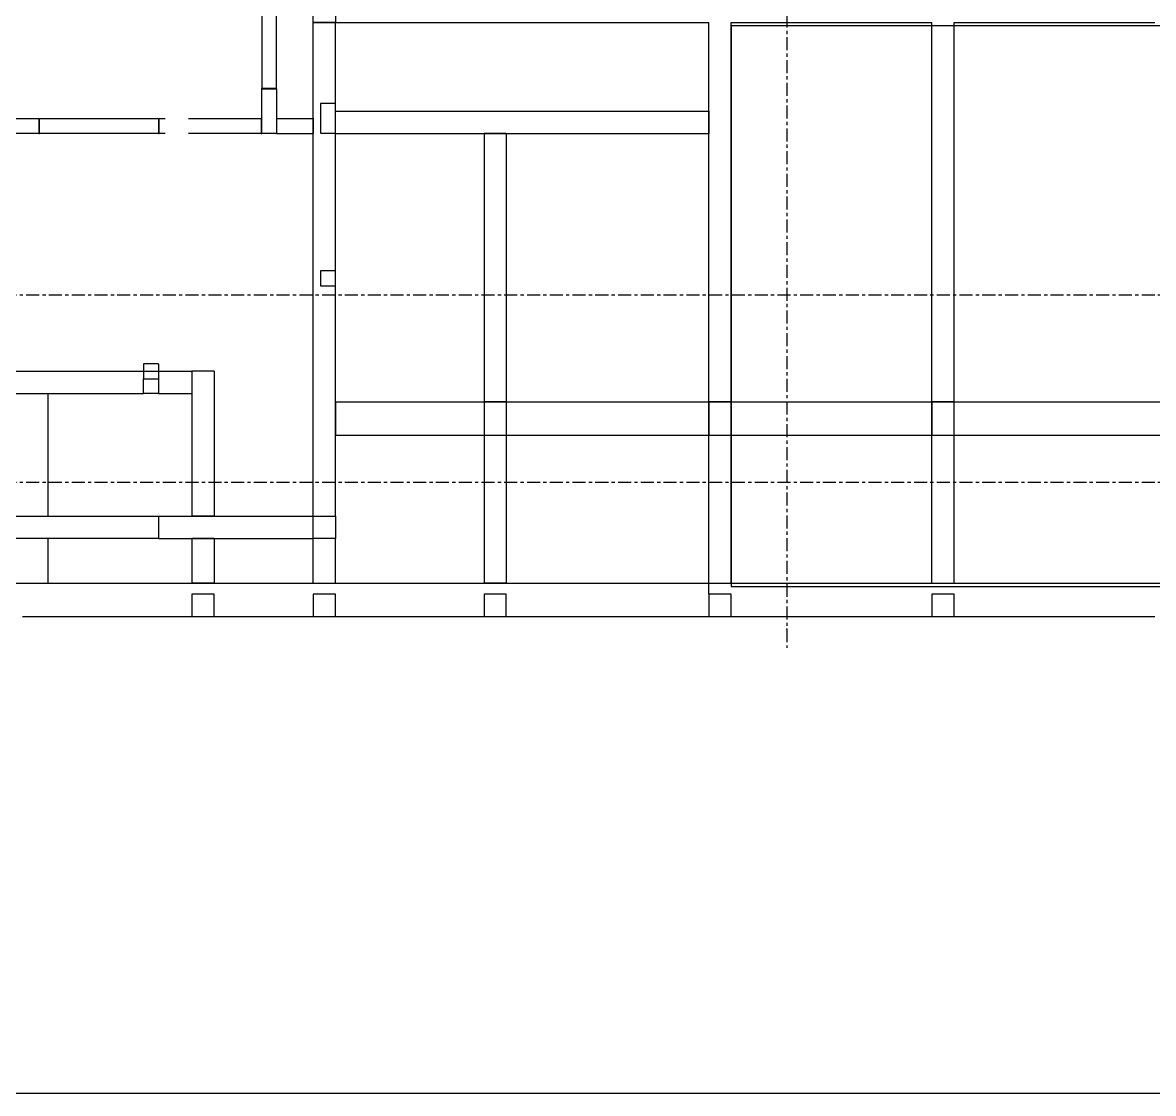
# Model space of a CAD drawing. Header units: millimetres. Extents: x 3774 to 718460, y -768339 to 192544.
# Drawn here: x 355364 to 370577, y -736064 to -721659 of the extents above; entities that cross this region are included whole.
import ezdxf
from ezdxf.enums import TextEntityAlignment as Align

# ---------------------------------------------------------------- set-up
doc = ezdxf.new("R2010")
doc.units = ezdxf.units.MM
doc.linetypes.add('TA_GL_000.70000', pattern=[1.925, 0.7, -0.175, 0.175, -0.175, 0.7])
doc.linetypes.add('XKITLINE00', pattern=[0])
for name, color, linetype in [('000 - 0_SYM_DWG_GRID-BUBBLE_MAIN_COLOR_1', 7, 'Continuous'), ('000 - 0_SYM_DWG_GRIDLINE_MAIN_COLOR_1', 7, 'Continuous'), ('000 - 0_SYM_DWG_GRIDLINE_MAIN_COLOR_251', 7, 'Continuous'), ('DIM', 7, 'Continuous')]:
    doc.layers.add(name, color=color, linetype=linetype)
doc.layers.add('Part', color=7, linetype='Continuous', lineweight=0)
doc.styles.add('ARIAL', font='arial.ttf')
doc.styles.add('TA', font='', dxfattribs={"height": 4.5})
doc.styles.get('TA').set_extended_font_data('Cordia New')

# ---------------------------------------------------------------- blocks, each defined once
blk = doc.blocks.new('W-1-PP19-ST-ENT2_20260406-084955_STANDARD_PAPER_BLOCK')
at = {"layer": 'DIM', "color": 7}
blk.add_lwpolyline([(775, 0), (0, 0), (0, 443.999987), (775, 443.999987)], close=True, dxfattribs=at)
blk = doc.blocks.new('*U5742')
at = {"layer": '000 - 0_SYM_DWG_GRIDLINE_MAIN_COLOR_1', "color": 7}
blk.add_line((20, 0), (15, 0), dxfattribs=at)
blk.add_circle((25, 0), 5, dxfattribs=at)
at = {"layer": '000 - 0_SYM_DWG_GRIDLINE_MAIN_COLOR_251', "color": 7, "linetype": 'ByBlock', "ltscale": 5}
blk.add_line((5, 0), (-245, 0), dxfattribs=at)
at = {"layer": '000 - 0_SYM_DWG_GRIDLINE_MAIN_COLOR_251', "color": 7}
for p in [(-240, 0), (0, 0)]:
    blk.add_point(p, dxfattribs=at)
at = {"color": 7, "style": 'TA', "flags": 1}
blk.add_attdef('LOCATION', (6, -6), '', height=4.5, rotation=270, dxfattribs=at)
at = {"layer": '000 - 0_SYM_DWG_GRID-BUBBLE_MAIN_COLOR_1', "color": 7, "style": 'ARIAL'}
blk.add_attdef('GRID-HEAD', text='', height=4, rotation=270, dxfattribs=at).set_placement((25, 0), align=Align.MIDDLE_CENTER)
blk = doc.blocks.new('*U5759')
at = {"layer": '000 - 0_SYM_DWG_GRIDLINE_MAIN_COLOR_251', "color": 7, "linetype": 'ByBlock', "ltscale": 5}
blk.add_line((2, 0), (-731.22, 0), dxfattribs=at)
at = {"color": 7, "style": 'TA', "flags": 1}
blk.add_attdef('LOCATION', (6, -6), '', height=4.5, rotation=270, dxfattribs=at)
at = {"layer": '000 - 0_SYM_DWG_GRID-BUBBLE_MAIN_COLOR_1', "color": 7, "style": 'ARIAL'}
blk.add_attdef('GRID-HEAD', text='', height=4, rotation=270, dxfattribs=at).set_placement((20, 0), align=Align.MIDDLE_CENTER)
blk = doc.blocks.new('*U5760')
at = {"layer": '000 - 0_SYM_DWG_GRIDLINE_MAIN_COLOR_251', "color": 7, "linetype": 'ByBlock', "ltscale": 5}
blk.add_line((2, 0), (-731.22, 0), dxfattribs=at)
at = {"color": 7, "style": 'TA', "flags": 1}
blk.add_attdef('LOCATION', (6, -6), '', height=4.5, rotation=270, dxfattribs=at)
at = {"layer": '000 - 0_SYM_DWG_GRID-BUBBLE_MAIN_COLOR_1', "color": 7, "style": 'ARIAL'}
blk.add_attdef('GRID-HEAD', text='', height=4, rotation=270, dxfattribs=at).set_placement((20, 0), align=Align.MIDDLE_CENTER)
blk = doc.blocks.new('W-1-PP19-SE-ENT3_20260407-084520_PP19_ENT3_MAIN_DIMS_PL')
at = {"layer": '000 - 0_SYM_DWG_GRIDLINE_MAIN_COLOR_251', "color": 7, "linetype": 'TA_GL_000.70000', "xscale": 50.0000000000001, "yscale": 50.0000000000001, "zscale": 50.0000000000001, "rotation": 90}
blk.add_blockref('*U5742', (11400, 7503), dxfattribs=at).add_auto_attribs({'GRID-HEAD': '22'})
at = {"layer": '000 - 0_SYM_DWG_GRIDLINE_MAIN_COLOR_251', "color": 7, "linetype": 'TA_GL_000.70000', "xscale": 50.00000000000001, "yscale": 50.00000000000001, "zscale": 50.00000000000001, "rotation": 180}
for name, p in [('*U5759', (-8840, 0)), ('*U5760', (-8840, -2517))]:
    blk.add_blockref(name, p, dxfattribs=at)
blk = doc.blocks.new('*A822964')
at = {"layer": 'Part', "color": 7, "linetype": 'XKITLINE00', "lineweight": 0}
for p, q in [((1852.47992, -103.296028), (1852.47992, -106.896028)), ((1852.47992, -103.296028), (2025.648, -103.296028)), ((1852.47992, -106.896028), (2025.648, -106.896028))]:
    blk.add_line(p, q, dxfattribs=at)
blk = doc.blocks.new('*A832965')
at = {"layer": 'Part', "color": 7, "linetype": 'XKITLINE00', "lineweight": 0}
for p, q in [((1852.480007, -62.496), (1892.68, -62.496)), ((1895.08, -62.496), (1916.68, -62.496)), ((1919.08, -62.496), (1940.68, -62.496))]:
    blk.add_line(p, q, dxfattribs=at)
blk = doc.blocks.new('*A842966')
at = {"layer": 'Part', "color": 7, "linetype": 'XKITLINE00', "lineweight": 0}
for p, q in [((1892.679962, -124.016027), (1892.679962, -122.816)), ((1892.679962, -122.816), (2029.847926, -122.816)), ((1895.08, -126.416), (1916.68, -126.416)), ((1919.08, -126.416), (1940.68, -126.416))]:
    blk.add_line(p, q, dxfattribs=at)
blk = doc.blocks.new('*A852967')
at = {"layer": 'Part', "color": 7, "linetype": 'XKITLINE00', "lineweight": 0}
for p, q in [((2000.492107, -62.856), (1895.079997, -62.856001)), ((1895.079997, -62.856001), (1895.080021, -123.176052)), ((1895.080021, -123.176052), (2025.647963, -123.176023))]:
    blk.add_line(p, q, dxfattribs=at)
blk = doc.blocks.new('*A862968')
at = {"layer": 'Part', "color": 7, "linetype": 'XKITLINE00', "lineweight": 0}
for p, q in [((1919.08, -124.016027), (1916.68, -124.016027)), ((1916.68, -124.016027), (1916.68, -126.416027)), ((1919.08, -126.416027), (1919.08, -124.016027)), ((1916.68, -126.416027), (1919.08, -126.416027))]:
    blk.add_line(p, q, dxfattribs=at)
blk = doc.blocks.new('*A882970')
at = {"layer": 'Part', "color": 7, "linetype": 'XKITLINE00', "lineweight": 0}
for p, q in [((1919.08, -103.296028), (1916.68, -103.296028)), ((1916.68, -103.296028), (1916.68, -106.896028)), ((1919.08, -106.896028), (1919.08, -103.296028)), ((1916.68, -106.896028), (1919.08, -106.896028))]:
    blk.add_line(p, q, dxfattribs=at)
blk = doc.blocks.new('*A892971')
at = {"layer": 'Part', "color": 7, "linetype": 'XKITLINE00', "lineweight": 0}
for p, q in [((1916.680023, -122.816052), (1916.68, -62.496)), ((1919.080023, -122.816051), (1919.08, -62.496)), ((1916.680023, -122.816052), (1919.080023, -122.816051))]:
    blk.add_line(p, q, dxfattribs=at)
blk = doc.blocks.new('*A2293111')
at = {"layer": 'Part', "color": 7, "linetype": 'XKITLINE00', "lineweight": 0}
for p, q in [((1852.48, -89.215995), (1850.88, -89.215995)), ((1850.88, -89.215995), (1850.88, -90.815995)), ((1852.48, -90.815995), (1852.48, -89.215995)), ((1850.88, -90.815995), (1852.48, -90.815995))]:
    blk.add_line(p, q, dxfattribs=at)
blk = doc.blocks.new('*A2393121')
at = {"layer": 'Part', "color": 7, "linetype": 'XKITLINE00', "lineweight": 0}
for p, q in [((1892.680023, -122.816052), (1892.68, -62.496)), ((1895.080023, -122.816051), (1895.08, -62.496)), ((1892.680023, -122.816052), (1895.080023, -122.816051))]:
    blk.add_line(p, q, dxfattribs=at)
blk = doc.blocks.new('*A2403122')
at = {"layer": 'Part', "color": 7, "linetype": 'XKITLINE00', "lineweight": 0}
for p, q in [((1895.08, -103.296028), (1892.68, -103.296028)), ((1892.68, -103.296028), (1892.68, -106.896028)), ((1895.08, -106.896028), (1895.08, -103.296028)), ((1892.68, -106.896028), (1895.08, -106.896028))]:
    blk.add_line(p, q, dxfattribs=at)
blk = doc.blocks.new('*A3123194')
at = {"layer": 'Part', "color": 7, "linetype": 'XKITLINE00', "lineweight": 0}
for p, q in [((1821.568362, -122.816), (1892.679962, -122.816)), ((1892.679962, -124.016027), (1892.679962, -122.816)), ((1818.8, -126.416), (1837.04, -126.416)), ((1839.44, -126.416), (1850.08, -126.416)), ((1852.48, -126.416), (1868.48, -126.416)), ((1870.88, -126.416), (1892.679962, -126.416))]:
    blk.add_line(p, q, dxfattribs=at)
blk = doc.blocks.new('*A3133195')
at = {"layer": 'Part', "color": 7, "linetype": 'XKITLINE00', "lineweight": 0}
for p, q in [((1839.44, -124.016027), (1837.04, -124.016027)), ((1837.04, -124.016027), (1837.04, -126.416027)), ((1839.44, -126.416027), (1839.44, -124.016027)), ((1837.04, -126.416027), (1839.44, -126.416027))]:
    blk.add_line(p, q, dxfattribs=at)
blk = doc.blocks.new('*A3163198')
at = {"layer": 'Part', "color": 7, "linetype": 'XKITLINE00', "lineweight": 0}
for p, q in [((1852.48, -71.208014), (1850.88, -71.208014)), ((1850.88, -71.208014), (1850.88, -74.408014)), ((1852.48, -74.408014), (1852.48, -71.208014)), ((1850.88, -74.408014), (1852.48, -74.408014))]:
    blk.add_line(p, q, dxfattribs=at)
blk = doc.blocks.new('*A3173199')
at = {"layer": 'Part', "color": 7, "linetype": 'XKITLINE00', "lineweight": 0}
for p, q in [((1852.479922, -71.208014), (1852.479922, -62.496001)), ((1852.480007, -62.496001), (1892.68, -62.496001)), ((1892.679962, -122.816001), (1892.68, -62.496001)), ((1852.479922, -89.215995), (1852.479922, -74.408014)), ((1852.479922, -115.616027), (1852.479922, -90.815995)), ((1852.479922, -122.816001), (1852.479922, -118.016027)), ((1852.479922, -122.816001), (1892.679962, -122.816001))]:
    blk.add_line(p, q, dxfattribs=at)
blk = doc.blocks.new('*A3193201')
at = {"layer": 'Part', "color": 7, "linetype": 'XKITLINE00', "lineweight": 0}
for p, q in [((1850.07992, -62.496219), (1852.47992, -62.496216)), ((1850.07999, -115.616027), (1850.07992, -62.496219)), ((1852.479932, -71.208014), (1852.47992, -62.496216)), ((1852.479955, -89.215995), (1852.479936, -74.408014)), ((1852.47999, -115.616027), (1852.479958, -90.815995)), ((1850.08, -122.816002), (1850.079994, -118.016027)), ((1852.48, -122.815998), (1852.479994, -118.016027)), ((1850.08, -122.816002), (1852.48, -122.815998))]:
    blk.add_line(p, q, dxfattribs=at)
blk = doc.blocks.new('*A3203202')
at = {"layer": 'Part', "color": 7, "linetype": 'XKITLINE00', "lineweight": 0}
for p, q in [((1833.519954, -74.415998), (1833.519955, -72.815998)), ((1833.519955, -72.815998), (1834.154717, -72.815998)), ((1836.674717, -72.815999), (1844.480015, -72.816001)), ((1844.480015, -72.816001), (1844.480015, -74.416001)), ((1834.154717, -74.415998), (1833.519954, -74.415998)), ((1844.480015, -74.416001), (1836.674717, -74.415999))]:
    blk.add_line(p, q, dxfattribs=at)
blk = doc.blocks.new('*A3213203')
at = {"layer": 'Part', "color": 7, "linetype": 'XKITLINE00', "lineweight": 0}
for p, q in [((1844.560015, -69.616001), (1846.160015, -69.616001)), ((1844.560015, -74.416001), (1844.560015, -69.616001)), ((1846.160015, -69.616001), (1846.160015, -74.416001)), ((1846.160015, -74.416001), (1844.560015, -74.416001))]:
    blk.add_line(p, q, dxfattribs=at)
blk = doc.blocks.new('*A3223204')
at = {"layer": 'Part', "color": 7, "linetype": 'XKITLINE00', "lineweight": 0}
for p, q in [((1817.999968, -100.815995), (1817.999968, -74.415992)), ((1820.559977, -74.415992), (1820.639977, -74.415992)), ((1833.439955, -74.415992), (1833.519954, -74.415992)), ((1844.480015, -74.415992), (1844.560015, -74.415992)), ((1846.160015, -74.415992), (1850.08, -74.415992)), ((1850.08, -115.616027), (1850.08, -74.415992)), ((1850.08, -122.816), (1850.08, -118.016027)), ((1821.568362, -122.816), (1850.08, -122.816))]:
    blk.add_line(p, q, dxfattribs=at)
blk = doc.blocks.new('*A3233205')
at = {"layer": 'Part', "color": 7, "linetype": 'XKITLINE00', "lineweight": 0}
for p, q in [((1833.439996, -115.61599), (1850.079994, -115.615987)), ((1833.439997, -118.01599), (1850.079994, -118.015987))]:
    blk.add_line(p, q, dxfattribs=at)
blk = doc.blocks.new('*A3243206')
at = {"layer": 'Part', "color": 7, "linetype": 'XKITLINE00', "lineweight": 0}
for p, q in [((1839.439987, -100.016007), (1837.039987, -100.016008)), ((1837.039987, -100.016008), (1837.039996, -115.615988)), ((1839.439987, -100.016007), (1839.439996, -115.615986)), ((1839.439996, -115.615986), (1837.039996, -115.615988))]:
    blk.add_line(p, q, dxfattribs=at)
blk = doc.blocks.new('*A3253207')
at = {"layer": 'Part', "color": 7, "linetype": 'XKITLINE00', "lineweight": 0}
for p, q in [((1816.399987, -102.416016), (1813.568362, -102.416016)), ((1813.568362, -115.615993), (1813.568362, -102.416016)), ((1813.572957, -115.615993), (1815.088528, -102.416016)), ((1815.088387, -115.615992), (1815.088387, -102.416016)), ((1815.088528, -115.615992), (1815.088528, -102.416016)), ((1817.999987, -102.416016), (1821.568362, -102.416016)), ((1821.568362, -115.615991), (1821.568362, -102.416016)), ((1813.568362, -122.816), (1813.568362, -118.015993)), ((1821.568362, -122.816), (1821.568362, -118.015991)), ((1813.568362, -122.816), (1821.568362, -122.816))]:
    blk.add_line(p, q, dxfattribs=at)
blk = doc.blocks.new('*A3263208')
at = {"layer": 'Part', "color": 7, "linetype": 'XKITLINE00', "lineweight": 0}
for p, q in [((1831.839605, -100.815988), (1831.839586, -100.815989)), ((1831.839586, -100.815989), (1833.439586, -100.815989)), ((1831.839586, -102.415989), (1831.839586, -100.815989)), ((1833.439605, -100.815988), (1833.439586, -100.815989)), ((1833.439586, -100.815989), (1833.439586, -102.415989)), ((1831.839605, -102.415988), (1831.839586, -102.415989)), ((1833.439586, -102.415989), (1831.839586, -102.415989)), ((1833.439605, -102.415988), (1833.439586, -102.415989))]:
    blk.add_line(p, q, dxfattribs=at)
blk = doc.blocks.new('*A3273209')
at = {"layer": 'Part', "color": 7, "linetype": 'XKITLINE00', "lineweight": 0}
for p, q in [((1839.439997, -118.015986), (1837.039997, -118.015988)), ((1837.039997, -118.015988), (1837.04, -122.816001)), ((1839.439997, -118.015986), (1839.44, -122.815999)), ((1839.44, -122.815999), (1837.04, -122.816001))]:
    blk.add_line(p, q, dxfattribs=at)
blk = doc.blocks.new('*A3293211')
at = {"layer": 'Part', "color": 7, "linetype": 'XKITLINE00', "lineweight": 0}
for p, q in [((1846.159986, -58.975842), (1844.559986, -58.975843)), ((1844.559986, -58.975843), (1844.559994, -69.535844)), ((1846.159994, -69.535843), (1846.159986, -58.975842)), ((1844.559994, -69.535844), (1846.159994, -69.535843))]:
    blk.add_line(p, q, dxfattribs=at)
blk = doc.blocks.new('*A3303212')
at = {"layer": 'Part', "color": 7, "linetype": 'XKITLINE00', "lineweight": 0}
for p, q in [((1846.160015, -72.816), (1850.08, -72.816)), ((1850.08, -72.816), (1850.08, -74.416)), ((1846.160015, -74.416), (1850.08, -74.416))]:
    blk.add_line(p, q, dxfattribs=at)
blk = doc.blocks.new('*A3313213')
at = {"layer": 'Part', "color": 7, "linetype": 'XKITLINE00', "lineweight": 0}
for p, q in [((1844.560009, -58.975843), (1844.560009, -58.896012)), ((1846.160009, -58.975842), (1846.160009, -58.896012)), ((1844.560009, -69.616001), (1844.560009, -69.535844)), ((1846.160009, -69.616), (1846.160009, -69.535843))]:
    blk.add_line(p, q, dxfattribs=at)
blk = doc.blocks.new('*A3783260')
at = {"layer": 'Part', "color": 7, "linetype": 'XKITLINE00', "lineweight": 0}
for p, q in [((1764.079998, -115.616), (1833.439996, -115.61599)), ((1764.079998, -118.016), (1764.079998, -115.616)), ((1833.439996, -115.61599), (1833.439997, -118.01599)), ((1833.439997, -118.01599), (1764.079998, -118.016))]:
    blk.add_line(p, q, dxfattribs=at)
blk = doc.blocks.new('*A3953277')
at = {"layer": 'Part', "color": 7, "linetype": 'XKITLINE00', "lineweight": 0}
for p, q in [((1820.639976, -72.816032), (1833.439954, -72.816027)), ((1820.639977, -74.416032), (1820.639976, -72.816032)), ((1833.439954, -72.816027), (1833.439955, -74.416027)), ((1833.439955, -74.416027), (1820.639977, -74.416032))]:
    blk.add_line(p, q, dxfattribs=at)
blk = doc.blocks.new('*A3963278')
at = {"layer": 'Part', "color": 7, "linetype": 'XKITLINE00', "lineweight": 0}
for p, q in [((1807.839997, -72.816036), (1820.559976, -72.816032)), ((1807.839998, -74.416036), (1807.839997, -72.816036)), ((1820.559976, -72.816032), (1820.559977, -74.416032)), ((1820.559977, -74.416032), (1807.839998, -74.416036))]:
    blk.add_line(p, q, dxfattribs=at)
blk = doc.blocks.new('*A3973279')
at = {"layer": 'Part', "color": 7, "linetype": 'XKITLINE00', "lineweight": 0}
for p, q in [((1833.439614, -99.215987), (1831.839605, -99.215988)), ((1831.839605, -99.215988), (1831.839605, -100.815989)), ((1833.439605, -99.215988), (1833.439605, -100.815989))]:
    blk.add_line(p, q, dxfattribs=at)
blk = doc.blocks.new('*A3983280')
at = {"layer": 'Part', "color": 7, "linetype": 'XKITLINE00', "lineweight": 0}
for p, q in [((1816.399979, -100.016016), (1837.039987, -100.016008)), ((1816.399979, -100.815995), (1816.399979, -100.016016)), ((1837.039987, -100.016008), (1837.039988, -102.416008)), ((1821.568362, -102.416014), (1831.839586, -102.41601)), ((1833.439586, -102.416009), (1837.039988, -102.416008))]:
    blk.add_line(p, q, dxfattribs=at)
blk = doc.blocks.new('*A4263308')
at = {"layer": 'Part', "color": 7, "linetype": 'XKITLINE00', "lineweight": 0}
for p, q in [((1870.88, -124.016027), (1868.48, -124.016027)), ((1868.48, -124.016027), (1868.48, -126.416027)), ((1870.88, -126.416027), (1870.88, -124.016027)), ((1868.48, -126.416027), (1870.88, -126.416027))]:
    blk.add_line(p, q, dxfattribs=at)
blk = doc.blocks.new('*A4273309')
at = {"layer": 'Part', "color": 7, "linetype": 'XKITLINE00', "lineweight": 0}
for p, q in [((1852.48, -124.016027), (1850.08, -124.016027)), ((1850.08, -124.016027), (1850.08, -126.416027)), ((1852.48, -126.416027), (1852.48, -124.016027)), ((1850.08, -126.416027), (1852.48, -126.416027))]:
    blk.add_line(p, q, dxfattribs=at)
blk = doc.blocks.new('*A4283310')
at = {"layer": 'Part', "color": 7, "linetype": 'XKITLINE00', "lineweight": 0}
for p, q in [((1895.08, -124.016027), (1892.68, -124.016027)), ((1892.68, -124.016027), (1892.68, -126.416027)), ((1895.08, -126.416027), (1895.08, -124.016027)), ((1892.68, -126.416027), (1895.08, -126.416027))]:
    blk.add_line(p, q, dxfattribs=at)
blk = doc.blocks.new('*A4293311')
at = {"layer": 'Part', "color": 7, "linetype": 'XKITLINE00', "lineweight": 0}
for p, q in [((1850.079994, -115.615987), (1850.079994, -115.616027)), ((1850.079994, -115.616027), (1852.479994, -115.616027)), ((1850.079994, -118.016027), (1850.079994, -115.616027)), ((1852.479994, -115.615987), (1852.479994, -115.616027)), ((1852.479994, -115.616027), (1852.479994, -118.016027)), ((1850.079994, -118.015987), (1850.079994, -118.016027)), ((1852.479994, -118.016027), (1850.079994, -118.016027)), ((1852.479994, -118.015987), (1852.479994, -118.016027))]:
    blk.add_line(p, q, dxfattribs=at)
blk = doc.blocks.new('*A4303312')
at = {"layer": 'Part', "color": 7, "linetype": 'XKITLINE00', "lineweight": 0}
for p, q in [((1852.48, -72.016), (1892.680003, -72.016001)), ((1892.680003, -72.016001), (1892.680003, -74.416001)), ((1852.475038, -74.408014), (1852.475038, -74.416)), ((1852.475038, -74.416), (1892.680003, -74.416001))]:
    blk.add_line(p, q, dxfattribs=at)
blk = doc.blocks.new('*A4313313')
at = {"layer": 'Part', "color": 7, "linetype": 'XKITLINE00', "lineweight": 0}
for p, q in [((1870.879963, -74.416), (1868.479963, -74.416002)), ((1868.479963, -74.416002), (1868.48, -122.82339)), ((1870.879963, -74.416), (1870.88, -122.823388)), ((1870.88, -122.823388), (1868.48, -122.82339))]:
    blk.add_line(p, q, dxfattribs=at)
blk = doc.blocks.new('*A4323314')
at = {"layer": 'Part', "color": 7, "linetype": 'XKITLINE00', "lineweight": 0}
for p, q in [((1870.879975, -103.296028), (1868.479963, -103.296028)), ((1868.479963, -103.296028), (1868.479963, -106.896028)), ((1870.879963, -103.296028), (1870.879963, -106.896028)), ((1868.479963, -106.896028), (1870.879975, -106.896028))]:
    blk.add_line(p, q, dxfattribs=at)
blk = doc.blocks.new('*A4813363')
at = {"layer": 'Part', "color": 7, "linetype": 'XKITLINE00', "lineweight": 0}
for p, q in [((1850.080007, -57.296002), (1852.480007, -57.296002)), ((1850.080007, -62.496002), (1850.080007, -57.296002)), ((1852.480007, -57.296002), (1852.480007, -62.496002)), ((1852.480007, -62.496002), (1850.080007, -62.496002))]:
    blk.add_line(p, q, dxfattribs=at)
blk = doc.blocks.new('W-1-PP19-SE-ENT3_20260407-084553_PP19_ENT3_LOPL')
at = {"color": 7, "lineweight": 0, "xscale": 125, "yscale": 125, "zscale": 125}
for name in ['*A4813363', '*A832965', '*A3313213', '*A3293211', '*A3193201', '*A3173199', '*A2393121', '*A892971', '*A852967', '*A3213203', '*A3163198', '*A4303312', '*A3963278', '*A3953277', '*A3203202', '*A3303212', '*A3223204', '*A4313313', '*A2293111', '*A3983280', '*A3973279', '*A3243206', '*A3263208', '*A3253207', '*A822964', '*A4323314', '*A2403122', '*A882970', '*A3783260', '*A3233205', '*A4293311', '*A3273209', '*A3123194', '*A842966', '*A3133195', '*A4273309', '*A4263308', '*A4283310', '*A862968']:
    blk.add_blockref(name, (-226235, 11475), dxfattribs=at)

msp = doc.modelspace()

# ---------------------------------------------------------------- block references
at = {"color": 7}
msp.add_blockref('W-1-PP19-SE-ENT3_20260407-084520_PP19_ENT3_MAIN_DIMS_PL', (354246.645, -725322.382), dxfattribs=at)
at = {"layer": 'DIM', "color": 7, "xscale": 50, "yscale": 50, "zscale": 50}
msp.add_blockref('W-1-PP19-ST-ENT2_20260406-084955_STANDARD_PAPER_BLOCK', (344156.649, -736063.653), dxfattribs=at)

# ---------------------------------------------------------------- next in the draw order: block references
at = {"color": 7}
msp.add_blockref('W-1-PP19-SE-ENT3_20260407-084553_PP19_ENT3_LOPL', (354246.645, -725322.382), dxfattribs=at)

doc.saveas('drawing.dxf')
